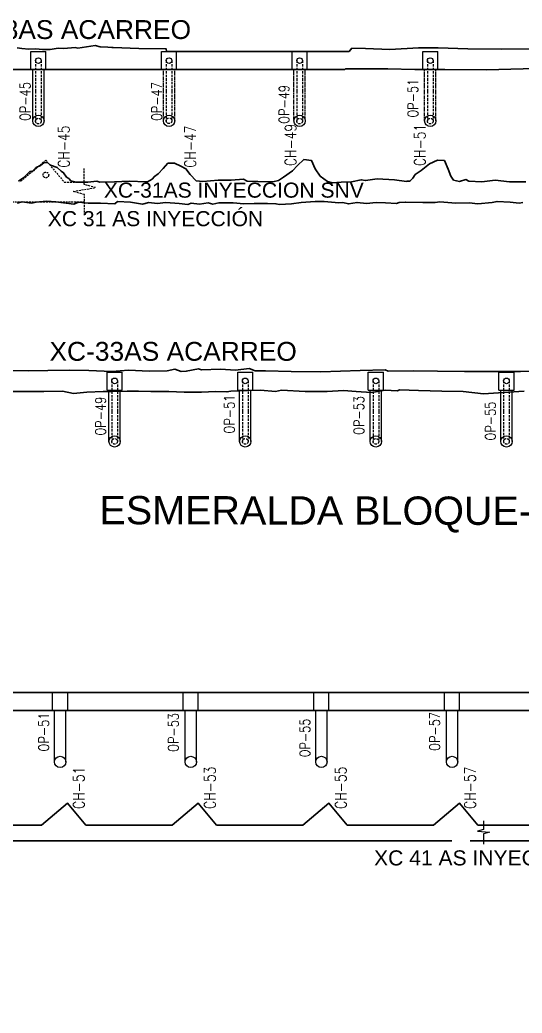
# Model space of a CAD drawing. Header units: millimetres. Extents: x -28 to 1943, y -5245 to 2752.
# Drawn here: x 1416.1 to 1549.3, y -2628 to -2364.6 of the extents above; entities that cross this region are included whole.
import ezdxf

# ---------------------------------------------------------------- set-up
doc = ezdxf.new("R2010")
doc.units = ezdxf.units.MM
doc.linetypes.add('DASHED', pattern=[0.75, 0.5, -0.25])
doc.linetypes.add('HIDDEN', pattern=[0.375, 0.25, -0.125])
doc.styles.add('ARIAL', font='arial.ttf')
doc.styles.add('DG-T1-473 TO 560$1$Standard', font='arial.ttf')
doc.styles.add('ROMANS', font='romans.shx', dxfattribs={"width": 0.8})

msp = doc.modelspace()

# ---------------------------------------------------------------- linework, layer by layer
at = {"color": 3}
for p, q in [((1419.055, -2377.782), (1419.055, -2372.982)), ((1419.055, -2377.782), (1419.055, -2372.982)), ((1419.055, -2372.982), (1423.055, -2372.982)), ((1423.055, -2377.782), (1423.055, -2372.982)), ((1423.055, -2377.782), (1423.055, -2372.982)), ((1453.696, -2377.782), (1453.696, -2372.982)), ((1453.696, -2377.782), (1453.696, -2372.982)), ((1453.696, -2372.982), (1457.696, -2372.982)), ((1457.696, -2377.782), (1457.696, -2372.982)), ((1457.696, -2377.782), (1457.696, -2372.982)), ((1488.337, -2377.782), (1488.337, -2372.982)), ((1492.337, -2377.782), (1492.337, -2372.982)), ((1522.978, -2377.782), (1522.978, -2372.982)), ((1522.978, -2372.982), (1526.978, -2372.982)), ((1526.978, -2377.782), (1526.978, -2372.982)), ((1419.555, -2391.549), (1419.555, -2377.782)), ((1422.555, -2391.549), (1422.555, -2377.782)), ((1422.555, -2391.549), (1422.555, -2377.782)), ((1439.262, -2462.787), (1439.262, -2457.987)), ((1439.262, -2457.987), (1443.262, -2457.987)), ((1439.263, -2462.787), (1439.263, -2457.987)), ((1443.262, -2462.787), (1443.262, -2457.987)), ((1443.263, -2462.787), (1443.263, -2457.987)), ((1473.903, -2462.787), (1473.903, -2457.987)), ((1473.903, -2457.987), (1477.903, -2457.987)), ((1473.904, -2462.787), (1473.904, -2457.987)), ((1477.903, -2462.787), (1477.903, -2457.987)), ((1477.904, -2462.787), (1477.904, -2457.987)), ((1508.545, -2462.788), (1508.545, -2457.988)), ((1508.545, -2457.988), (1512.545, -2457.988)), ((1512.545, -2462.788), (1512.545, -2457.988)), ((1543.186, -2462.788), (1543.186, -2457.988)), ((1543.186, -2457.988), (1547.186, -2457.989)), ((1547.186, -2462.789), (1547.186, -2457.989)), ((1439.265, -2462.786), (1443.265, -2462.786)), ((1439.763, -2476.382), (1439.762, -2462.787)), ((1439.763, -2476.054), (1439.763, -2462.787)), ((1442.763, -2476.382), (1442.762, -2462.787)), ((1442.763, -2476.054), (1442.763, -2462.787)), ((1473.906, -2462.787), (1477.906, -2462.787)), ((1474.404, -2476.41), (1474.404, -2462.787)), ((1477.404, -2476.41), (1477.404, -2462.787)), ((1508.547, -2462.787), (1512.547, -2462.787)), ((1509.045, -2476.402), (1509.045, -2462.787)), ((1512.045, -2476.402), (1512.045, -2462.787)), ((1543.188, -2462.788), (1547.188, -2462.788)), ((1543.686, -2476.382), (1543.686, -2462.788)), ((1546.686, -2476.382), (1546.686, -2462.788)), ((1424.829, -2542.982), (1428.829, -2542.982)), ((1459.47, -2542.982), (1463.47, -2542.982)), ((1494.111, -2542.982), (1498.111, -2542.982)), ((1528.752, -2542.982), (1532.752, -2542.982)), ((1424.829, -2547.782), (1428.829, -2547.782)), ((1459.47, -2547.782), (1463.47, -2547.782)), ((1494.111, -2547.782), (1498.111, -2547.782)), ((1528.752, -2547.782), (1532.752, -2547.782))]:
    msp.add_line(p, q, dxfattribs=at)
at = {"color": 8, "linetype": 'HIDDEN', "ltscale": 2.5}
for p, q in [((1420.304, -2375.427), (1420.304, -2383.544)), ((1421.804, -2375.427), (1421.804, -2383.544)), ((1454.945, -2375.427), (1454.945, -2383.544)), ((1456.445, -2375.427), (1456.445, -2383.544)), ((1489.586, -2375.427), (1489.586, -2383.544)), ((1491.086, -2375.427), (1491.086, -2383.544)), ((1524.219, -2375.427), (1524.219, -2383.544)), ((1525.719, -2375.427), (1525.719, -2383.544)), ((1420.304, -2383.544), (1420.304, -2391.462)), ((1421.804, -2383.544), (1421.804, -2391.462)), ((1454.945, -2383.544), (1454.945, -2391.462)), ((1456.445, -2383.544), (1456.445, -2391.462)), ((1489.586, -2383.544), (1489.586, -2391.462)), ((1491.086, -2383.544), (1491.086, -2391.462)), ((1524.219, -2383.544), (1524.219, -2391.462)), ((1525.719, -2383.544), (1525.719, -2391.462)), ((1440.513, -2460.346), (1440.513, -2468.463)), ((1442.013, -2460.346), (1442.013, -2468.463)), ((1475.154, -2460.347), (1475.154, -2468.463)), ((1476.654, -2460.347), (1476.654, -2468.463)), ((1509.795, -2460.348), (1509.795, -2468.464)), ((1511.295, -2460.348), (1511.295, -2468.464)), ((1544.436, -2460.348), (1544.436, -2468.464)), ((1545.936, -2460.348), (1545.936, -2468.464)), ((1440.513, -2468.463), (1440.513, -2476.38)), ((1442.013, -2468.463), (1442.013, -2476.38)), ((1475.154, -2468.463), (1475.154, -2476.381)), ((1476.654, -2468.463), (1476.654, -2476.381)), ((1509.795, -2468.464), (1509.795, -2472.423)), ((1511.295, -2468.464), (1511.295, -2472.423)), ((1544.436, -2468.464), (1544.436, -2476.382)), ((1545.936, -2468.464), (1545.936, -2476.382)), ((1509.795, -2472.407), (1509.795, -2476.382)), ((1511.295, -2472.423), (1511.295, -2476.382))]:
    msp.add_line(p, q, dxfattribs=at)
at = {"color": 7}
msp.add_line((1455.047, -2372.982), (1480.946, -2372.982), dxfattribs=at)
at = {"color": 3, "linetype": 'HIDDEN'}
for p, q in [((1454.196, -2391.578), (1454.196, -2377.782)), ((1457.196, -2391.578), (1457.196, -2377.782)), ((1488.837, -2391.021), (1488.837, -2377.782)), ((1491.837, -2391.021), (1491.837, -2377.782)), ((1523.478, -2391.373), (1523.478, -2377.782)), ((1526.478, -2391.373), (1526.478, -2377.782))]:
    msp.add_line(p, q, dxfattribs=at)
at = {"color": 8, "linetype": 'DASHED'}
for p, q in [((1423.032, -2401.83), (1416.114, -2407.635)), ((1423.032, -2401.83), (1427.902, -2407.635)), ((1427.902, -2407.635), (1433.021, -2407.635)), ((1407.292, -2412.835), (1433.258, -2412.835))]:
    msp.add_line(p, q, dxfattribs=at)
for p, q in [((1424.829, -2547.782), (1424.829, -2542.982)), ((1428.829, -2547.782), (1428.829, -2542.982)), ((1459.47, -2547.782), (1459.47, -2542.982)), ((1463.47, -2547.782), (1463.47, -2542.982)), ((1494.111, -2547.782), (1494.111, -2542.982)), ((1498.111, -2547.782), (1498.111, -2542.982)), ((1528.752, -2547.782), (1528.752, -2542.982)), ((1532.752, -2547.782), (1532.752, -2542.982)), ((1425.329, -2561.41), (1425.329, -2547.782)), ((1428.329, -2561.41), (1428.329, -2547.782)), ((1459.97, -2561.41), (1459.97, -2547.782)), ((1462.97, -2561.41), (1462.97, -2547.782)), ((1494.611, -2561.587), (1494.611, -2547.782)), ((1497.611, -2561.587), (1497.611, -2547.782)), ((1529.252, -2561.41), (1529.252, -2547.782)), ((1532.252, -2561.41), (1532.252, -2547.782))]:
    msp.add_line(p, q)
at = {"color": 8, "linetype": 'HIDDEN', "ltscale": 1.2}
for p, q in [((1539.05, -2578.135), (1560.452, -2578.135)), ((1539.05, -2582.335), (1572.24, -2582.335))]:
    msp.add_line(p, q, dxfattribs=at)
at = {"color": 7, "lineweight": 35}
for points in [[(1557.78, -2372.307), (1543.884, -2372.349), (1534.921, -2372.302), (1527.072, -2372.013), (1521.877, -2372.003), (1514.227, -2372.456), (1507.79, -2372.217), (1504.206, -2372.115), (1503.458, -2372.982), (1455.047, -2372.982), (1454.898, -2372.285), (1447.648, -2372.224), (1440.849, -2371.934), (1440.573, -2371.959), (1439.472, -2371.862), (1437.479, -2371.771), (1436.127, -2371.404), (1431.528, -2372.156), (1430.817, -2371.945), (1427.803, -2372.246), (1426.272, -2372.163), (1424.144, -2372.459), (1422.126, -2372.456), (1420.379, -2372.301), (1418.498, -2372.377), (1416.71, -2372.186), (1415.46, -2372.055)], [(1557.78, -2372.307), (1543.884, -2372.349), (1534.921, -2372.302), (1527.072, -2372.013), (1521.877, -2372.003), (1514.227, -2372.456), (1507.79, -2372.217), (1504.206, -2372.115), (1503.458, -2372.982), (1455.047, -2372.982), (1454.898, -2372.285), (1447.648, -2372.224), (1440.849, -2371.934), (1440.573, -2371.959), (1439.472, -2371.862), (1437.479, -2371.771), (1436.127, -2371.404), (1431.528, -2372.156), (1430.817, -2371.945), (1427.803, -2372.246), (1426.272, -2372.163), (1424.144, -2372.459), (1422.126, -2372.456), (1420.379, -2372.301), (1418.498, -2372.377), (1416.71, -2372.186), (1415.46, -2372.055)], [(1555.944, -2377.386), (1540.015, -2377.829), (1528.812, -2377.733), (1520.906, -2377.753), (1513.701, -2377.569), (1502.499, -2377.592), (1502.294, -2377.782), (1302.757, -2377.782), (1294.094, -2430.298), (1294.917, -2431.446), (1300.439, -2432.352), (1301.249, -2427.418), (1304.407, -2427.936), (1303.597, -2432.87), (1305.459, -2433.176)], [(1555.944, -2377.386), (1540.015, -2377.829), (1528.812, -2377.733), (1520.906, -2377.753), (1513.701, -2377.569), (1502.499, -2377.592), (1502.294, -2377.782), (1302.757, -2377.782), (1294.094, -2430.298), (1294.917, -2431.446), (1300.439, -2432.352), (1301.249, -2427.418), (1304.407, -2427.936), (1303.597, -2432.87), (1305.459, -2433.176)], [(1556.357, -2457.783), (1548.87, -2457.848), (1542.016, -2457.892), (1534.076, -2457.841), (1526.917, -2457.781), (1520.484, -2457.695), (1513.774, -2457.792), (1512.992, -2457.382), (1506.37, -2457.608), (1495.98, -2457.897), (1488.061, -2457.816), (1481.274, -2457.683), (1478.522, -2457.694), (1476.946, -2457.092), (1473.296, -2457.528), (1469.339, -2457.219), (1464.303, -2457.423), (1463.55, -2457.156), (1460.265, -2457.764), (1458.913, -2457.835), (1457.262, -2457.252), (1455.173, -2457.632), (1450.411, -2457.765), (1444.959, -2457.484), (1440.547, -2457.87), (1434.46, -2457.583), (1429.188, -2457.542), (1423.573, -2457.567), (1418.352, -2457.677), (1411.219, -2457.551)], [(1556.357, -2457.783), (1548.87, -2457.848), (1542.016, -2457.892), (1534.076, -2457.841), (1526.917, -2457.781), (1520.484, -2457.695), (1513.774, -2457.792), (1512.992, -2457.382), (1506.37, -2457.608), (1495.98, -2457.897), (1488.061, -2457.816), (1481.274, -2457.683), (1478.522, -2457.694), (1476.946, -2457.092), (1473.296, -2457.528), (1469.339, -2457.219), (1464.303, -2457.423), (1463.55, -2457.156), (1460.265, -2457.764), (1458.913, -2457.835), (1457.262, -2457.252), (1455.173, -2457.632), (1450.411, -2457.765), (1444.959, -2457.484), (1440.547, -2457.87), (1434.46, -2457.583), (1429.188, -2457.542), (1423.573, -2457.567), (1418.352, -2457.677), (1411.219, -2457.551)], [(1549.864, -2463.057), (1545.752, -2463.328), (1539.073, -2463.746), (1533.71, -2463.159), (1528.028, -2463.083), (1521.894, -2462.906), (1516.929, -2462.746), (1516.227, -2462.956), (1513.055, -2462.837), (1509.351, -2463.389), (1505.366, -2463.151), (1501.956, -2462.907), (1497.669, -2463.147), (1491.789, -2463.172), (1485.506, -2462.828), (1483.943, -2463.114), (1479.974, -2462.765), (1476.385, -2462.918), (1472.112, -2463.061), (1471.042, -2463.274), (1468.062, -2463.186), (1464.308, -2463.31), (1459.678, -2463.321), (1455.627, -2463.155), (1450.873, -2463.189), (1447.565, -2463.082), (1444.604, -2463.026), (1440.608, -2463.183), (1438.199, -2463.197), (1433.87, -2463.332), (1430.362, -2463.678), (1427.484, -2463.106), (1422.515, -2463.13), (1416.807, -2463.141), (1414.102, -2463.199)], [(1549.864, -2463.057), (1545.752, -2463.328), (1539.073, -2463.746), (1533.71, -2463.159), (1528.028, -2463.083), (1521.894, -2462.906), (1516.929, -2462.746), (1516.227, -2462.956), (1513.055, -2462.837), (1509.351, -2463.389), (1505.366, -2463.151), (1501.956, -2462.907), (1497.669, -2463.147), (1491.789, -2463.172), (1485.506, -2462.828), (1483.943, -2463.114), (1479.974, -2462.765), (1476.385, -2462.918), (1472.112, -2463.061), (1471.042, -2463.274), (1468.062, -2463.186), (1464.308, -2463.31), (1459.678, -2463.321), (1455.627, -2463.155), (1450.873, -2463.189), (1447.565, -2463.082), (1444.604, -2463.026), (1440.608, -2463.183), (1438.199, -2463.197), (1433.87, -2463.332), (1430.362, -2463.678), (1427.484, -2463.106), (1422.515, -2463.13), (1416.807, -2463.141), (1414.102, -2463.199)], [(1590.141, -2550.383), (1587.54, -2547.782), (1274.713, -2547.782), (1274.374, -2549.835), (1275.377, -2550), (1273.903, -2554.411), (1273.482, -2556.783), (1276.676, -2557.31), (1275.993, -2561.454), (1272.783, -2560.924), (1272.319, -2563.906), (1271.622, -2569.676), (1270.778, -2574.278), (1270.218, -2577.635), (1283.324, -2577.635), (1290.242, -2571.83), (1295.112, -2577.635), (1302.233, -2577.635)], [(1590.141, -2550.383), (1587.54, -2547.782), (1274.713, -2547.782), (1274.374, -2549.835), (1275.377, -2550), (1273.903, -2554.411), (1273.482, -2556.783), (1276.676, -2557.31), (1275.993, -2561.454), (1272.783, -2560.924), (1272.319, -2563.906), (1271.622, -2569.676), (1270.778, -2574.278), (1270.218, -2577.635), (1283.324, -2577.635), (1290.242, -2571.83), (1295.112, -2577.635), (1302.233, -2577.635)]]:
    msp.add_lwpolyline(points, dxfattribs=at)
at = {"color": 254, "lineweight": 35}
for points in [[(1415.755, -2407.403), (1417.193, -2406.417), (1418.804, -2404.808), (1419.746, -2404.652), (1420.501, -2403.726), (1421.598, -2403.219), (1422.533, -2402.507), (1423.507, -2402.442), (1424.278, -2403.109), (1426.035, -2403.796), (1427.069, -2404.709), (1427.72, -2405.147), (1428.533, -2406.297), (1429.166, -2406.68), (1429.668, -2407.261), (1431.047, -2407.654), (1434.156, -2407.688), (1436.556, -2407.343), (1437.319, -2407.661), (1441.23, -2407.606), (1445.138, -2407.414), (1449.679, -2407.528), (1450.011, -2407.58), (1451.226, -2406.815), (1451.812, -2406.118), (1452.844, -2405.447), (1454.166, -2404.04), (1455.402, -2402.583), (1457.159, -2402.642), (1458.818, -2403.411), (1460.178, -2404.099), (1461.321, -2405.611), (1462.919, -2407.256), (1464.629, -2407.44), (1468.705, -2407.128), (1472.14, -2407.103), (1475.459, -2406.893), (1476.404, -2407.365), (1479.254, -2407.436), (1483.246, -2407.52), (1484.726, -2407.201), (1486.098, -2406.329), (1488.416, -2404.687), (1489.739, -2403.203), (1491.476, -2401.648), (1493.493, -2401.909), (1494.422, -2404.118), (1495.793, -2406.081), (1497.711, -2407.499), (1499.035, -2407.799), (1501.307, -2407.691), (1504.107, -2407.537), (1506.685, -2406.991), (1507.762, -2407.224), (1510.882, -2406.796), (1515.501, -2407.058), (1518.67, -2407.439), (1518.746, -2407.422), (1519.568, -2407.411), (1520.389, -2406.581), (1520.99, -2405.629), (1522.599, -2404.513), (1524.814, -2402.816), (1526.926, -2401.854), (1528.727, -2401.934), (1529.764, -2404.209), (1530.39, -2406.074), (1531.177, -2407.141), (1532.72, -2407.47), (1534.418, -2406.97), (1535.222, -2407.42), (1538.673, -2407.59), (1542.216, -2407.164), (1545.941, -2407.582), (1550.296, -2407.549)], [(1415.42, -2413.231), (1416.792, -2412.851), (1419.196, -2413.199), (1420.443, -2412.923), (1423.251, -2412.65), (1425.68, -2412.883), (1430.446, -2413.464), (1431.661, -2412.952), (1434.277, -2413.202), (1437.553, -2413.202), (1441.307, -2413.42), (1442.006, -2412.817), (1445.47, -2412.992), (1448.641, -2413.512), (1450.343, -2413.078), (1452.532, -2413.331), (1454.847, -2413.066), (1458.415, -2413.266), (1460.715, -2413.554), (1461.545, -2413.212), (1463.793, -2413.497), (1466.114, -2413.133), (1467.311, -2413.446), (1468.94, -2413.15), (1472.678, -2413.126), (1475.54, -2413.375), (1478.26, -2413.315), (1481.787, -2413.322), (1484.026, -2413.366), (1485.019, -2413.539), (1488.14, -2413.357), (1490.744, -2413.041), (1494.434, -2412.756), (1494.648, -2412.779), (1496.88, -2412.801), (1500.751, -2413.158), (1501.78, -2413.059), (1503.285, -2413.421), (1505.567, -2413.017), (1508.072, -2413.296), (1510.609, -2413.06), (1513.119, -2413.106), (1515.981, -2413.335), (1516.73, -2413.07), (1518.439, -2412.997), (1518.478, -2412.948), (1522.962, -2413.041), (1526.247, -2413.08), (1527.546, -2412.864), (1531.71, -2413.241), (1535.263, -2413.111), (1537.573, -2413.374), (1541.379, -2413.015), (1542.684, -2412.776), (1546.156, -2412.969), (1548.574, -2413.184), (1549.508, -2413.06)], [(1399.035, -2578.135), (1421.888, -2578.135), (1428.806, -2572.33), (1433.676, -2578.135), (1456.529, -2578.135), (1463.447, -2572.33), (1468.317, -2578.135), (1491.17, -2578.135), (1498.088, -2572.33), (1502.958, -2578.135), (1525.811, -2578.135), (1532.729, -2572.33), (1537.599, -2578.135), (1560.452, -2578.135)], [(1261.482, -2627.982), (1267.338, -2592.488), (1267.912, -2592.574), (1269.001, -2585.254), (1269.379, -2582.835), (1387.247, -2582.835), (1387.247, -2582.335), (1530.723, -2582.335)], [(1535.573, -2582.335), (1702.745, -2582.335)]]:
    msp.add_lwpolyline(points, dxfattribs=at)
at = {"color": 8, "linetype": 'DASHED'}
msp.add_lwpolyline([(1433.264, -2416.432), (1433.255, -2410.941), (1430.298, -2410.098), (1436.229, -2409.078), (1433.201, -2408.275), (1433.194, -2403.953)], dxfattribs=at)
at = {"color": 7, "lineweight": 35}
msp.add_lwpolyline([(1275.504, -2542.982), (1700.319, -2542.982, -0.040644)], format="xyb", dxfattribs=at)
msp.add_lwpolyline([(1275.504, -2542.982), (1700.319, -2542.982, -0.040644)], format="xyb", dxfattribs=at)
at = {"color": 8}
msp.add_lwpolyline([(1539.05, -2576.983), (1539.05, -2579.254), (1537.534, -2579.759), (1540.703, -2579.988), (1539.05, -2580.47), (1539.05, -2583.2)], dxfattribs=at)
for centre, radius in [((1421.054, -2375.427), 0.75), ((1455.695, -2375.427), 0.75), ((1490.336, -2375.427), 0.75), ((1524.969, -2375.427), 0.75), ((1524.978, -2391.382), 1.5), ((1441.263, -2460.346), 0.75), ((1475.904, -2460.347), 0.75), ((1510.545, -2460.348), 0.75), ((1545.186, -2460.348), 0.75), ((1426.829, -2561.382), 1.5), ((1461.47, -2561.382), 1.5), ((1496.111, -2561.382), 1.5), ((1530.752, -2561.382), 1.5)]:
    msp.add_circle(centre, radius)
at = {"color": 3}
for centre in [(1421.055, -2391.382), (1455.696, -2391.382), (1490.337, -2391.382), (1441.263, -2476.382), (1475.904, -2476.382), (1510.545, -2476.382), (1545.186, -2476.382)]:
    msp.add_circle(centre, 1.5, dxfattribs=at)
at = {"color": 8, "linetype": 'HIDDEN', "ltscale": 2.5}
for centre in [(1421.054, -2391.462), (1455.696, -2391.382), (1490.336, -2391.462), (1524.969, -2391.462), (1441.263, -2476.38), (1475.904, -2476.381), (1510.545, -2476.382), (1545.186, -2476.382)]:
    msp.add_circle(centre, 0.75, dxfattribs=at)
at = {"color": 3, "lineweight": 0}
msp.add_circle((1455.696, -2391.382), 1.5, dxfattribs=at)
at = {"color": 8, "linetype": 'DASHED'}
msp.add_circle((1423.045, -2405.735), 0.75, dxfattribs=at)

# ---------------------------------------------------------------- texts
at = {"color": 7, "style": 'ARIAL'}
for s, height, p in [('XC-28AS ACARREO', 5, (1395.947, -2369.69)), ('XC-33AS ACARREO', 5, (1423.995, -2455.009)), ('XC 41 AS INYECCION', 4, (1510.071, -2588.82))]:
    msp.add_text(s, height=height, dxfattribs=at).set_placement(p)
at = {"color": 7, "style": 'ROMANS', "width": 0.8}
for s, p in [('OP-45', (1418.924, -2391.421)), ('OP-47', (1453.817, -2391.421)), ('OP-49', (1487.58, -2392.163)), ('OP-51', (1521.731, -2390.526)), ('OP-49', (1438.918, -2474.846)), ('OP-51', (1473.069, -2474.291)), ('OP-53', (1507.422, -2474.652)), ('OP-55', (1542.315, -2476.136)), ('OP-51', (1423.866, -2558.595)), ('OP-53', (1458.219, -2558.687)), ('OP-57', (1527.511, -2558.439)), ('OP-55', (1493.112, -2560.171))]:
    msp.add_text(s, height=2.75, rotation=90, dxfattribs=at).set_placement(p)
at = {"color": 254, "style": 'ROMANS', "width": 0.8}
for s, p in [('CH-45', (1429.311, -2403.845)), ('CH-47', (1462.827, -2403.845)), ('CH-49', (1489.424, -2403.405)), ('CH-51', (1523.718, -2403.405)), ('CH-51', (1433.284, -2573.845)), ('CH-53', (1468.033, -2573.845)), ('CH-55', (1502.751, -2573.845)), ('CH-57', (1537.024, -2573.845))]:
    msp.add_text(s, height=3, rotation=90, dxfattribs=at).set_placement(p)
at = {"color": 8, "style": 'ARIAL'}
msp.add_text('XC-31AS INYECCION SNV', height=4, dxfattribs=at).set_placement((1438.42, -2411.76))
at = {"color": 254, "style": 'DG-T1-473 TO 560$1$Standard'}
msp.add_text('XC 31 AS INYECCIÓN', height=4, dxfattribs=at).set_placement((1423.539, -2419.318))
at = {"color": 1, "style": 'ARIAL'}
msp.add_text('ESMERALDA BLOQUE-2', height=7.5, rotation=359.9022, dxfattribs=at).set_placement((1437.254, -2498.349))

doc.saveas('drawing.dxf')
